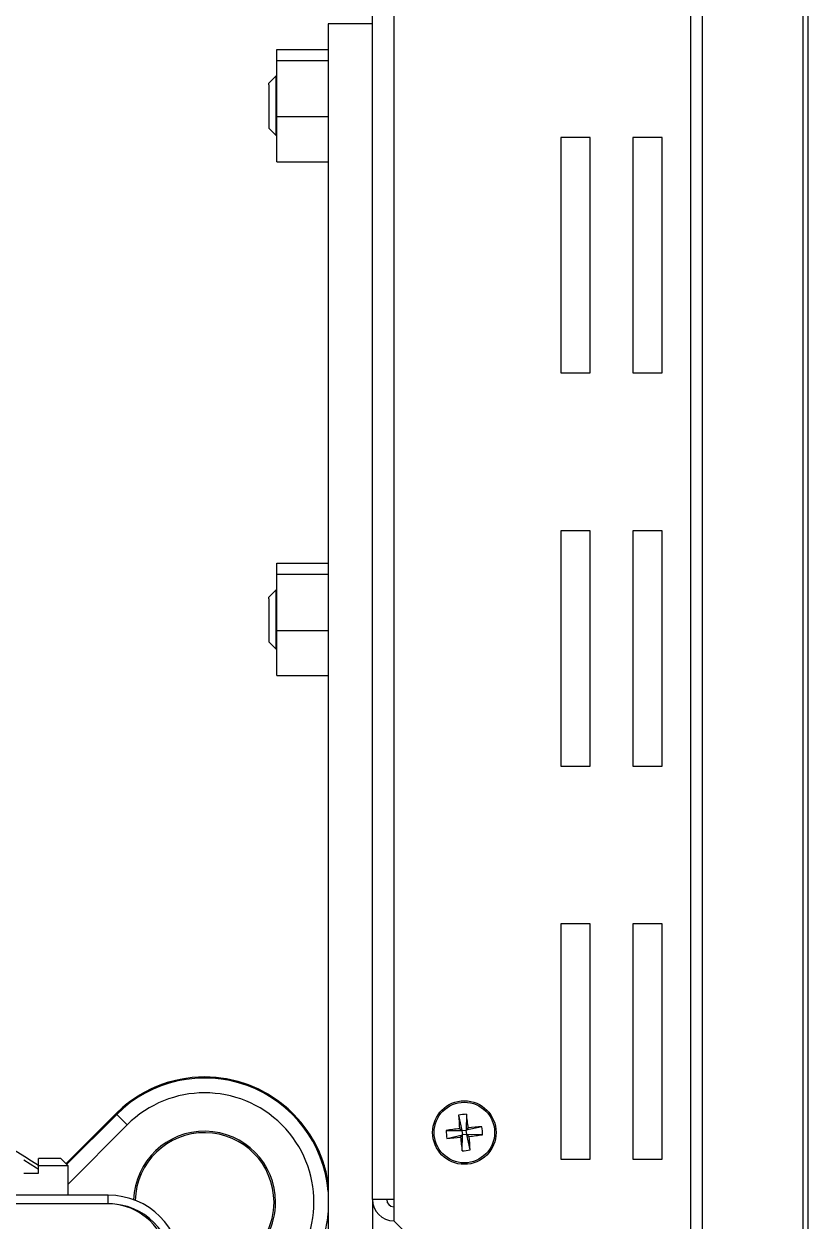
# Model space of a CAD drawing. Extents: x 7 to 135, y 3 to 97.
# Drawn here: x 131.25 to 134.58, y 44.61 to 49.7 of the extents above; entities that cross this region are included whole.
import ezdxf

# ---------------------------------------------------------------- set-up
doc = ezdxf.new("R2010")
doc.units = 0
doc.header["$MEASUREMENT"] = 0
doc.layers.add('OBJECT', color=7, linetype='CONTINUOUS')

msp = doc.modelspace()

# ---------------------------------------------------------------- linework, layer by layer
at = {"layer": 'OBJECT'}
for p, q in [((134.0872, 44.4865), (134.0872, 51.2615)), ((134.1367, 44.4865), (134.1367, 51.2615)), ((134.5641, 44.4865), (134.5641, 51.2615)), ((134.5846, 44.4865), (134.5846, 51.2615)), ((132.8246, 51.1365), (132.8246, 44.6115)), ((132.7346, 44.7015), (132.7346, 51.0465)), ((132.7346, 49.6965), (132.5466, 49.6965)), ((132.5466, 49.6965), (132.5466, 40.7239)), ((132.3286, 49.5881), (132.5466, 49.5881)), ((132.3286, 49.5413), (132.3286, 49.5881)), ((132.3286, 49.5413), (132.5466, 49.5413)), ((132.3286, 49.3027), (132.3286, 49.5413)), ((132.3244, 49.4745), (132.2946, 49.4448)), ((132.2946, 49.4375), (132.2946, 49.4448)), ((132.2946, 49.4375), (132.2946, 49.2543)), ((132.3286, 49.4745), (132.3244, 49.4745)), ((132.3244, 49.4745), (132.3244, 49.465)), ((132.3244, 49.465), (132.3244, 49.2245)), ((132.3286, 49.3027), (132.5466, 49.3027)), ((132.3286, 49.1109), (132.3286, 49.3027)), ((132.2946, 49.2543), (132.3244, 49.2245)), ((132.3244, 49.2245), (132.3286, 49.2245)), ((133.6596, 49.2135), (133.5346, 49.2135)), ((133.5346, 49.2135), (133.5346, 48.2135)), ((133.6596, 48.2135), (133.6596, 49.2135)), ((133.8396, 49.2135), (133.8396, 48.2135)), ((133.9646, 49.2135), (133.8396, 49.2135)), ((133.9646, 48.2135), (133.9646, 49.2135)), ((132.3286, 49.1109), (132.5466, 49.1109)), ((133.5346, 48.2135), (133.6596, 48.2135)), ((133.8396, 48.2135), (133.9646, 48.2135)), ((133.5346, 47.5435), (133.5346, 46.5435)), ((133.6596, 47.5435), (133.5346, 47.5435)), ((133.6596, 46.5435), (133.6596, 47.5435)), ((133.8396, 47.5435), (133.8396, 46.5435)), ((133.9646, 47.5435), (133.8396, 47.5435)), ((133.9646, 46.5435), (133.9646, 47.5435)), ((132.3286, 47.4051), (132.5466, 47.4051)), ((132.3286, 47.3583), (132.3286, 47.4051)), ((132.3286, 47.3583), (132.5466, 47.3583)), ((132.3286, 47.1197), (132.3286, 47.3583)), ((132.3244, 47.2915), (132.2946, 47.2618)), ((132.2946, 47.2545), (132.2946, 47.2618)), ((132.2946, 47.2545), (132.2946, 47.0713)), ((132.3286, 47.2915), (132.3244, 47.2915)), ((132.3244, 47.2915), (132.3244, 47.282)), ((132.3244, 47.282), (132.3244, 47.0415)), ((132.3286, 47.1197), (132.5466, 47.1197)), ((132.3286, 46.9279), (132.3286, 47.1197)), ((132.2946, 47.0713), (132.3244, 47.0415)), ((132.3244, 47.0415), (132.3286, 47.0415)), ((132.3286, 46.9279), (132.5466, 46.9279)), ((133.5346, 46.5435), (133.6596, 46.5435)), ((133.8396, 46.5435), (133.9646, 46.5435)), ((133.5346, 45.8735), (133.5346, 44.8735)), ((133.6596, 45.8735), (133.5346, 45.8735)), ((133.6596, 44.8735), (133.6596, 45.8735)), ((133.8396, 45.8735), (133.8396, 44.8735)), ((133.9646, 45.8735), (133.8396, 45.8735)), ((133.9646, 44.8735), (133.9646, 45.8735)), ((131.6449, 45.0668), (131.4321, 44.854)), ((131.4351, 44.8509), (131.648, 45.0637)), ((131.648, 45.0637), (131.6449, 45.0668)), ((133.1338, 45.0641), (133.1329, 44.9966)), ((131.6925, 45.0192), (131.4409, 44.7675)), ((132.7344, 44.8748), (132.7344, 45.0482)), ((133.0998, 45.0606), (133.1145, 44.9948)), ((133.047, 44.9957), (133.1145, 44.9948)), ((133.0505, 44.9617), (133.1164, 44.9764)), ((133.1145, 44.9948), (133.1045, 45.0029)), ((133.1082, 44.9664), (133.1164, 44.9764)), ((133.1145, 44.9948), (133.1329, 44.9966)), ((133.1145, 44.9948), (133.1164, 44.9764)), ((133.1154, 44.9089), (133.1164, 44.9764)), ((133.1348, 44.9782), (133.1164, 44.9764)), ((133.1987, 45.0113), (133.1329, 44.9966)), ((133.141, 45.0066), (133.1329, 44.9966)), ((133.1348, 44.9782), (133.1329, 44.9966)), ((133.1495, 44.9124), (133.1348, 44.9782)), ((133.1348, 44.9782), (133.1448, 44.9701)), ((133.2022, 44.9773), (133.1348, 44.9782)), ((131.4099, 44.8762), (131.3156, 44.8762)), ((131.3156, 44.8452), (131.3156, 44.8762)), ((131.4409, 44.8452), (131.4099, 44.8762)), ((133.5346, 44.8735), (133.6596, 44.8735)), ((133.8396, 44.8735), (133.9646, 44.8735)), ((131.2536, 44.8137), (131.3156, 44.8137)), ((131.3156, 44.8137), (131.3156, 44.8452)), ((131.4409, 44.8452), (131.3156, 44.8452)), ((131.4409, 44.7199), (131.4409, 44.8452)), ((131.6119, 44.7199), (130.7064, 44.7199)), ((131.6119, 44.6839), (131.6119, 44.7199)), ((131.6089, 44.6839), (130.569, 44.6839)), ((131.6119, 44.6839), (131.6089, 44.6839)), ((132.8246, 44.7015), (132.7346, 44.7015)), ((132.7346, 44.7015), (132.7346, 40.7239)), ((132.8246, 44.6115), (132.9496, 44.4865))]:
    msp.add_line(p, q, dxfattribs=at)
at = {"layer": 'OBJECT', "flags": 128}
for points in [[(131.6925, 45.0192), (131.6839, 45.0278), (131.6756, 45.0361), (131.668, 45.0437), (131.6613, 45.0504), (131.6557, 45.056), (131.6516, 45.0601), (131.649, 45.0627), (131.648, 45.0637)], [(131.2538, 44.8706), (131.3071, 44.8365), (131.3156, 44.831)]]:
    msp.add_lwpolyline(points, dxfattribs=at)
at = {"layer": 'OBJECT'}
for radius in [0.135, 0.1287]:
    msp.add_circle((133.1246, 44.9865), radius, dxfattribs=at)
for centre, radius, start, end in [((132.021, 44.6907), 0.5319, 90, 135), ((132.021, 44.6907), 0.5319, 8.7962, 135), ((132.021, 44.6907), 0.5275, 4.8763, 135), ((132.021, 44.6907), 0.5319, 8.8029, 90), ((132.021, 44.6907), 0.4645, 315, 135), ((129.2727, 41.7084), 3.744, 56.943, 65.2999), ((133.1504, 44.7358), 0.3287, 92.8925, 98.8637), ((131.0219, 44.7721), 2.132, 6.3165, 7.8734), ((135.2263, 45.2049), 2.1315, 183.8824, 185.4397), ((132.021, 44.6907), 0.3015, 0, 178.0792), ((132.021, 44.6907), 0.295, 0, 178.5135), ((133.3391, 42.8831), 2.1327, 96.3168, 97.8731), ((133.3753, 45.0123), 0.3287, 182.8925, 188.8637), ((132.9061, 47.0885), 2.1318, 273.8827, 275.4397), ((135.2273, 45.2009), 2.132, 186.3165, 187.8734), ((133.3432, 42.8831), 2.1332, 93.8832, 95.4392), ((132.9103, 47.0885), 2.1313, 276.3162, 277.8736), ((131.0218, 44.768), 2.1325, 3.883, 5.4395), ((132.8739, 44.9607), 0.3288, 2.8925, 8.8632), ((133.0988, 45.2372), 0.3287, 272.8926, 278.8636), ((131.6119, 44.4069), 0.313, 1, 90), ((131.6089, 44.4239), 0.26, 19.3349, 90), ((131.6119, 44.4069), 0.277, 1, 90), ((132.021, 44.6907), 0.295, 250.9898, 0), ((132.021, 44.6907), 0.3015, 251.4421, 0), ((132.8246, 44.7015), 0.09, 180, 270), ((132.8246, 44.7015), 0.03, 180, 270), ((132.021, 44.6907), 0.5275, 315, 355.1237)]:
    msp.add_arc(centre, radius, start, end, dxfattribs=at)

doc.saveas('drawing.dxf')
